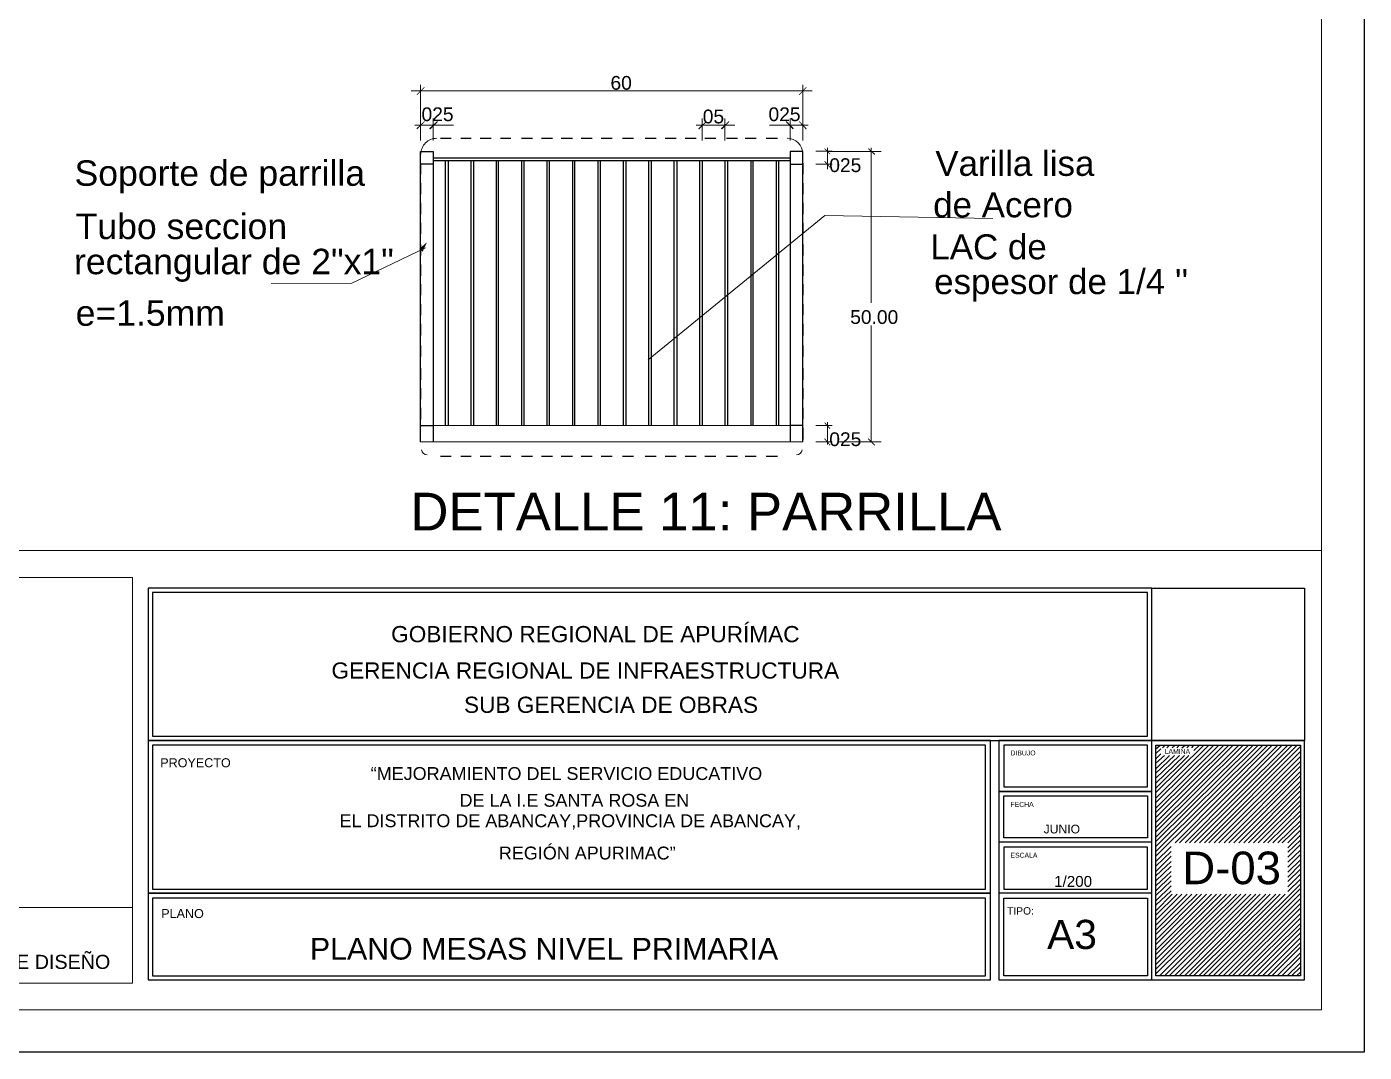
# Model space of a CAD drawing. Header units: inches. Extents: x 0.02 to 5.35, y 0.04 to 3.46.
# Drawn here: x 4.039 to 5.355, y 0.038 to 1.047 of the extents above; entities that cross this region are included whole.
import ezdxf

# ---------------------------------------------------------------- set-up
doc = ezdxf.new("R2010")
doc.units = ezdxf.units.IN
doc.header["$MEASUREMENT"] = 0
for name, color, linetype in [('PDF_PDF3_0', 7, 'Continuous'), ('PDF_PDF3_A - MEMBRETE', 7, 'Continuous'), ('PDF_PDF3_PDF5_0', 7, 'Continuous'), ('PDF_PDF3_PDF5_COTAS-01', 7, 'Continuous'), ('PDF_PDF3_PDF6_0', 7, 'Continuous'), ('PDF_PDF3_PDF6_COTAS', 7, 'Continuous'), ('PDF_PDF3_PDF8_COTAS', 7, 'Continuous'), ('PDF_Texto', 7, 'Continuous')]:
    doc.layers.add(name, color=color, linetype=linetype)
doc.layers.add('PDF_PDF3_PDF8_LINEAS COMPLEMENTARIAS', color=7, linetype='Continuous', true_color=0x7f7f7f)
doc.styles.add('PDF Arial', font='arial.ttf')

msp = doc.modelspace()

# ---------------------------------------------------------------- linework, layer by layer
msp.add_lwpolyline([(0.0247, 3.4579), (5.3546, 3.4579), (5.3546, 0.038), (0.0247, 0.038)], close=True)
at = {"layer": 'PDF_PDF3_0', "lineweight": 25}
for points in [[(4.4456, 0.9372), (4.4564, 0.9372)], [(4.4657, 0.9372), (4.476, 0.9372)], [(4.4847, 0.9372), (4.4956, 0.9372)], [(4.5048, 0.9372), (4.5151, 0.9372)], [(4.5255, 0.9372), (4.5363, 0.9372)], [(4.545, 0.9372), (4.5559, 0.9372)], [(4.5646, 0.9372), (4.5755, 0.9372)], [(4.5842, 0.9372), (4.5951, 0.9372)], [(4.6037, 0.9372), (4.6146, 0.9372)], [(4.6249, 0.9372), (4.6358, 0.9372)], [(4.6472, 0.9372), (4.6581, 0.9372)], [(4.6668, 0.9372), (4.6777, 0.9372)], [(4.6864, 0.9372), (4.6972, 0.9372)], [(4.7059, 0.9372), (4.7168, 0.9372)], [(4.7271, 0.9372), (4.738, 0.9372)], [(4.7456, 0.9372), (4.7565, 0.9372)], [(4.7663, 0.9372), (4.7772, 0.9372)], [(4.426, 0.6409), (4.426, 0.6523), (4.426, 0.9127), (4.426, 0.9018)], [(4.4385, 0.9181), (4.7897, 0.9181)], [(4.4385, 0.9154), (4.7897, 0.9154)], [(4.4385, 0.9116), (4.4385, 0.6545)], [(4.4505, 0.9154), (4.4505, 0.6545)], [(4.4532, 0.9154), (4.4532, 0.6545)], [(4.4755, 0.9154), (4.4755, 0.6545)], [(4.4782, 0.9154), (4.4782, 0.6545)], [(4.5005, 0.9154), (4.5005, 0.6545)], [(4.5026, 0.9154), (4.5026, 0.6545)], [(4.5255, 0.9154), (4.5255, 0.6545)], [(4.5276, 0.9154), (4.5276, 0.6545)], [(4.5505, 0.9154), (4.5505, 0.6545)], [(4.5527, 0.9154), (4.5527, 0.6545)], [(4.5755, 0.9154), (4.5755, 0.6545)], [(4.5777, 0.9154), (4.5777, 0.6545)], [(4.6005, 0.9154), (4.6005, 0.6545)], [(4.6027, 0.9154), (4.6027, 0.6545)], [(4.6255, 0.9154), (4.6255, 0.6545)], [(4.6282, 0.9154), (4.6282, 0.6545)], [(4.6505, 0.9154), (4.6505, 0.6545)], [(4.6532, 0.9154), (4.6532, 0.6545)], [(4.6755, 0.9154), (4.6755, 0.6545)], [(4.6782, 0.9154), (4.6782, 0.6545)], [(4.7005, 0.9154), (4.7005, 0.6545)], [(4.7032, 0.9154), (4.7032, 0.6545)], [(4.7255, 0.9154), (4.7255, 0.6545)], [(4.7282, 0.9154), (4.7282, 0.6545)], [(4.7511, 0.9154), (4.7511, 0.6545)], [(4.7532, 0.9154), (4.7532, 0.6545)], [(4.7761, 0.9154), (4.7761, 0.6545)], [(4.7782, 0.9154), (4.7782, 0.6545)], [(4.7897, 0.9116), (4.7897, 0.6545)], [(4.8022, 0.9127), (4.8022, 0.9018)], [(4.8022, 0.6545), (4.8022, 0.9116)], [(4.426, 0.8931), (4.426, 0.8823)], [(4.8022, 0.8931), (4.8022, 0.8823)], [(4.426, 0.8736), (4.426, 0.8627)], [(4.8022, 0.8736), (4.8022, 0.8627)], [(4.426, 0.854), (4.426, 0.8431)], [(4.8022, 0.854), (4.8022, 0.8431)], [(4.426, 0.8328), (4.426, 0.8219)], [(4.8022, 0.8328), (4.8022, 0.8219)], [(4.426, 0.8132), (4.426, 0.8018)], [(4.8022, 0.8132), (4.8022, 0.8018)], [(4.426, 0.7937), (4.426, 0.7828)], [(4.8022, 0.7937), (4.8022, 0.7828)], [(4.426, 0.7741), (4.426, 0.7632)], [(4.8022, 0.7741), (4.8022, 0.7632)], [(4.426, 0.7545), (4.426, 0.7431)], [(4.8022, 0.7545), (4.8022, 0.7431)], [(4.426, 0.7333), (4.426, 0.7224)], [(4.8022, 0.7333), (4.8022, 0.7224)], [(4.426, 0.711), (4.426, 0.6996)], [(4.8022, 0.711), (4.8022, 0.6996)], [(4.426, 0.6915), (4.426, 0.6806)], [(4.8022, 0.6915), (4.8022, 0.6806)], [(4.426, 0.6719), (4.426, 0.661)], [(4.8022, 0.6719), (4.8022, 0.661)], [(4.426, 0.6387), (4.426, 0.6545), (4.4385, 0.6545), (4.4385, 0.6387)], [(4.8022, 0.6387), (4.8022, 0.6545), (4.7897, 0.6545), (4.7897, 0.6387)], [(4.8022, 0.6523), (4.8022, 0.6409)], [(4.4456, 0.6246), (4.4564, 0.6246)], [(4.4657, 0.6246), (4.476, 0.6246)], [(4.4847, 0.6246), (4.4956, 0.6246)], [(4.5048, 0.6246), (4.5151, 0.6246)], [(4.5255, 0.6246), (4.5363, 0.6246)], [(4.545, 0.6246), (4.5559, 0.6246)], [(4.5646, 0.6246), (4.5755, 0.6246)], [(4.5842, 0.6246), (4.5951, 0.6246)], [(4.6037, 0.6246), (4.6146, 0.6246)], [(4.6249, 0.6246), (4.6358, 0.6246)], [(4.6472, 0.6246), (4.6581, 0.6246)], [(4.6668, 0.6246), (4.6777, 0.6246)], [(4.6864, 0.6246), (4.6972, 0.6246)], [(4.7059, 0.6246), (4.7168, 0.6246)], [(4.7271, 0.6246), (4.738, 0.6246)], [(4.7456, 0.6246), (4.7565, 0.6246)], [(4.7663, 0.6246), (4.7772, 0.6246)]]:
    msp.add_lwpolyline(points, dxfattribs=at)
for points in [[(4.426, 0.9116), (4.426, 0.9241), (4.4385, 0.9241), (4.4385, 0.9116)], [(4.8022, 0.9116), (4.8022, 0.9241), (4.7897, 0.9241), (4.7897, 0.9116)]]:
    msp.add_lwpolyline(points, close=True, dxfattribs=at)
at = {"layer": 'PDF_PDF3_A - MEMBRETE', "lineweight": 25}
for points in [[(4.158, 0.3446), (5.1457, 0.3446), (5.1457, 0.4947), (4.158, 0.4947)], [(4.1623, 0.349), (5.1414, 0.349), (5.1414, 0.4903), (4.1623, 0.4903)], [(5.2958, 0.3446), (5.1457, 0.3446), (5.1457, 0.4947), (5.2958, 0.4947)], [(4.158, 0.1946), (4.987, 0.1946), (4.987, 0.3446), (4.158, 0.3446)], [(4.1623, 0.1984), (4.9821, 0.1984), (4.9821, 0.3403), (4.1623, 0.3403)], [(5.1414, 0.3403), (5, 0.3403), (5, 0.299), (5.1414, 0.299)], [(5.1495, 0.3403), (5.2919, 0.3403), (5.2919, 0.1131), (5.1495, 0.1131)], [(5, 0.2903), (5.1414, 0.2903), (5.1414, 0.249), (5, 0.249)], [(5.1414, 0.2397), (5, 0.2397), (5, 0.1984), (5.1414, 0.1984)], [(4.158, 0.1093), (4.987, 0.1093), (4.987, 0.1946), (4.158, 0.1946)], [(4.1623, 0.1131), (4.9821, 0.1131), (4.9821, 0.1897), (4.1623, 0.1897)], [(5, 0.1897), (5.1414, 0.1897), (5.1414, 0.1131), (5, 0.1131)]]:
    msp.add_lwpolyline(points, close=True, dxfattribs=at)
for points in [[(5.1457, 0.349), (5.1457, 0.4903)], [(5.1457, 0.1093), (5.1457, 0.3446), (5.2958, 0.3446), (4.9951, 0.3446), (4.9951, 0.1093), (5.2958, 0.1093), (5.2958, 0.3446)], [(5.1495, 0.3365), (5.1539, 0.3403)], [(5.1495, 0.2935), (5.1968, 0.3403)], [(5.1495, 0.2881), (5.2017, 0.3403)], [(5.1495, 0.2838), (5.2066, 0.3403)], [(5.1495, 0.2783), (5.2115, 0.3403)], [(5.1495, 0.274), (5.2164, 0.3403)], [(5.1495, 0.2691), (5.2213, 0.3403)], [(5.1495, 0.2642), (5.2256, 0.3403)], [(5.1495, 0.2593), (5.2311, 0.3403)], [(5.1495, 0.2549), (5.2354, 0.3403)], [(5.1495, 0.2495), (5.2408, 0.3403)], [(5.1495, 0.2452), (5.2452, 0.3403)], [(5.1495, 0.2403), (5.2501, 0.3403)], [(5.1495, 0.2354), (5.255, 0.3403)], [(5.1495, 0.231), (5.2599, 0.3403)], [(5.1495, 0.3321), (5.1544, 0.3365)], [(5.1495, 0.3267), (5.1544, 0.3316)], [(5.1495, 0.3224), (5.1582, 0.33)], [(5.1495, 0.3169), (5.1631, 0.33)], [(5.1495, 0.3126), (5.168, 0.33)], [(5.1495, 0.3077), (5.1729, 0.33)], [(5.1495, 0.3028), (5.1778, 0.33)], [(5.1495, 0.2979), (5.1821, 0.33)], [(5.156, 0.3376), (5.1588, 0.3403)], [(5.1604, 0.3376), (5.1631, 0.3403)], [(5.1658, 0.3376), (5.1685, 0.3403)], [(5.1685, 0.2441), (5.2642, 0.3403)], [(5.1702, 0.3376), (5.1729, 0.3403)], [(5.1729, 0.2441), (5.2697, 0.3403)], [(5.1751, 0.3376), (5.1783, 0.3403)], [(5.1783, 0.2441), (5.274, 0.3403)], [(5.18, 0.3376), (5.1827, 0.3403)], [(5.1827, 0.2441), (5.2794, 0.3403)], [(5.1849, 0.3376), (5.187, 0.3403)], [(5.187, 0.3349), (5.1925, 0.3403)], [(5.1876, 0.2441), (5.2838, 0.3403)], [(5.1925, 0.2441), (5.2887, 0.3403)], [(5.1974, 0.2441), (5.2919, 0.3387)], [(5.2017, 0.2441), (5.2919, 0.3338)], [(5.2071, 0.2441), (5.2919, 0.3289)], [(5.2115, 0.2441), (5.2919, 0.324)], [(5.2169, 0.2441), (5.2919, 0.3196)], [(5.2213, 0.2441), (5.2919, 0.3142)], [(5.2262, 0.2441), (5.2919, 0.3099)], [(5.2311, 0.2441), (5.2919, 0.3044)], [(4.9951, 0.2946), (5.1457, 0.2946), (4.9951, 0.2946)], [(5.236, 0.2441), (5.2919, 0.3001)], [(5.2408, 0.2441), (5.2919, 0.2952)], [(5.2457, 0.2441), (5.2919, 0.2903)], [(5.2501, 0.2441), (5.2919, 0.2854)], [(5.2555, 0.2441), (5.2919, 0.281)], [(5.2599, 0.2441), (5.2919, 0.2756)], [(5.2648, 0.2441), (5.2919, 0.2713)], [(5.2697, 0.2441), (5.2919, 0.2658)], [(5.274, 0.2441), (5.2919, 0.2615)], [(5.2794, 0.2441), (5.2919, 0.2566)], [(5.2794, 0.2392), (5.2919, 0.2517)], [(5.1457, 0.2446), (4.9951, 0.2446)], [(5.1495, 0.2256), (5.1647, 0.2403)], [(5.2794, 0.2348), (5.2919, 0.2468)], [(5.2794, 0.2299), (5.2919, 0.2424)], [(5.2794, 0.2251), (5.2919, 0.237)], [(5.1495, 0.2212), (5.1647, 0.2354)], [(5.1495, 0.2158), (5.1647, 0.231)], [(5.1495, 0.2115), (5.1647, 0.2256)], [(5.2794, 0.2202), (5.2919, 0.2327)], [(5.2794, 0.2153), (5.2919, 0.2272)], [(5.1495, 0.2066), (5.1647, 0.2212)], [(5.1495, 0.2017), (5.1647, 0.2158)], [(5.1495, 0.1968), (5.1647, 0.2115)], [(5.2794, 0.2104), (5.2919, 0.2229)], [(5.2794, 0.206), (5.2919, 0.218)], [(5.2794, 0.2006), (5.2919, 0.2131)], [(5.1495, 0.1924), (5.1647, 0.2066)], [(5.1495, 0.187), (5.1647, 0.2017)], [(5.2012, 0.1131), (5.2919, 0.2033)], [(5.2061, 0.1131), (5.2919, 0.199)], [(5.2794, 0.1962), (5.2919, 0.2082)], [(5.1457, 0.1946), (4.9951, 0.1946)], [(5.1495, 0.1826), (5.1647, 0.1968)], [(5.1495, 0.1772), (5.1658, 0.1935)], [(5.1495, 0.1729), (5.1707, 0.1935)], [(5.1495, 0.168), (5.1751, 0.1935)], [(5.1495, 0.1631), (5.1805, 0.1935)], [(5.1495, 0.1582), (5.1849, 0.1935)], [(5.1495, 0.1538), (5.1903, 0.1935)], [(5.1495, 0.1484), (5.1946, 0.1935)], [(5.1495, 0.1441), (5.1995, 0.1935)], [(5.1495, 0.1386), (5.2044, 0.1935)], [(5.1495, 0.1343), (5.2093, 0.1935)], [(5.1495, 0.1294), (5.2137, 0.1935)], [(5.1495, 0.1245), (5.2191, 0.1935)], [(5.1495, 0.1196), (5.2235, 0.1935)], [(5.1495, 0.1152), (5.2289, 0.1935)], [(5.1533, 0.1131), (5.2332, 0.1935)], [(5.1582, 0.1131), (5.2381, 0.1935)], [(5.1626, 0.1131), (5.243, 0.1935)], [(5.168, 0.1131), (5.2479, 0.1935)], [(5.1724, 0.1131), (5.2523, 0.1935)], [(5.1778, 0.1131), (5.2577, 0.1935)], [(5.1821, 0.1131), (5.262, 0.1935)], [(5.1865, 0.1131), (5.2675, 0.1935)], [(5.1919, 0.1131), (5.2718, 0.1935)], [(5.1963, 0.1131), (5.2767, 0.1935)], [(5.2109, 0.1131), (5.2919, 0.1941)], [(5.2158, 0.1131), (5.2919, 0.1892)], [(5.2207, 0.1131), (5.2919, 0.1843)], [(5.2251, 0.1131), (5.2919, 0.1799)], [(5.2305, 0.1131), (5.2919, 0.1745)], [(5.2349, 0.1131), (5.2919, 0.1701)], [(5.2398, 0.1131), (5.2919, 0.1647)], [(5.2447, 0.1131), (5.2919, 0.1604)], [(5.2495, 0.1131), (5.2919, 0.1555)], [(5.2544, 0.1131), (5.2919, 0.1506)], [(5.2593, 0.1131), (5.2919, 0.1457)], [(5.2637, 0.1131), (5.2919, 0.1413)], [(5.2691, 0.1131), (5.2919, 0.1359)], [(5.2735, 0.1131), (5.2919, 0.1316)], [(5.2789, 0.1131), (5.2919, 0.1261)], [(5.2832, 0.1131), (5.2919, 0.1218)], [(5.2881, 0.1131), (5.2919, 0.1169)]]:
    msp.add_lwpolyline(points, dxfattribs=at)
at = {"layer": 'PDF_PDF3_PDF5_0', "lineweight": 13}
msp.add_lwpolyline([(4.65, 0.7192), (4.8239, 0.8611)], dxfattribs=at)
at = {"layer": 'PDF_PDF3_PDF5_COTAS-01', "lineweight": 13}
msp.add_lwpolyline([(4.8239, 0.8611), (4.9892, 0.8583)], dxfattribs=at)
at = {"layer": 'PDF_PDF3_PDF6_0', "lineweight": 5}
msp.add_lwpolyline([(4.442, 0.9372, 0.414214), (4.4265, 0.9217, -0.414214)], format="xyb", close=True, dxfattribs=at)
at = {"layer": 'PDF_PDF3_PDF6_0', "lineweight": 13}
for points in [[(4.8152, 0.9247), (4.831, 0.9247)], [(4.8266, 0.9279), (4.8266, 0.9067)], [(4.8272, 0.9241), (4.8794, 0.9241)], [(4.8696, 0.9279), (4.8696, 0.7752)], [(4.8152, 0.9116), (4.831, 0.9116)], [(4.2792, 0.7942), (4.3586, 0.7947), (4.4309, 0.8295)], [(4.8696, 0.6387), (4.8696, 0.7529)], [(4.7897, 0.6545), (4.4385, 0.6545)], [(4.8152, 0.6545), (4.831, 0.6545)], [(4.8266, 0.6578), (4.8266, 0.636)], [(4.8022, 0.6387), (4.426, 0.6387)], [(4.8152, 0.6387), (4.831, 0.6387)], [(4.8364, 0.6387), (4.8794, 0.6387)]]:
    msp.add_lwpolyline(points, dxfattribs=at)
at = {"layer": 'PDF_PDF3_PDF6_0', "lineweight": 5}
for centre, radius, start, end in [((4.7867, 0.9217), 0.0155, 360, 90), ((4.4328, 0.6314), 0.00571, 185.7673, 269.9999), ((4.7959, 0.6314), 0.00571, 270, 354.2322)]:
    msp.add_arc(centre, radius, start, end, dxfattribs=at)
at = {"layer": 'PDF_PDF3_PDF6_0', "transparency": 33554559}
for points in [[(4.8293, 0.9219), (4.8234, 0.9268), (4.8239, 0.9274)], [(4.8288, 0.9214), (4.8293, 0.9219), (4.8234, 0.9268)], [(4.8734, 0.9219), (4.8663, 0.9268), (4.8669, 0.9274)], [(4.8728, 0.9209), (4.8734, 0.9219), (4.8663, 0.9268)], [(4.8239, 0.9149), (4.8234, 0.9143), (4.8293, 0.9089)], [(4.8234, 0.9143), (4.8293, 0.9089), (4.8288, 0.9084)], [(4.4249, 0.8284), (4.4325, 0.835), (4.4282, 0.8257)], [(4.8293, 0.6518), (4.8234, 0.6572), (4.8239, 0.6578)], [(4.8288, 0.6512), (4.8293, 0.6518), (4.8234, 0.6572)], [(4.8239, 0.642), (4.8234, 0.6414), (4.8293, 0.6355)], [(4.8234, 0.6414), (4.8293, 0.6355), (4.8288, 0.6349)], [(4.8669, 0.642), (4.8663, 0.6414), (4.8734, 0.6355)], [(4.8663, 0.6414), (4.8734, 0.6355), (4.8728, 0.6349)]]:
    msp.add_solid(points, dxfattribs=at)
at = {"layer": 'PDF_PDF3_PDF6_COTAS', "lineweight": 13}
for points in [[(4.426, 0.9459), (4.426, 0.9899)], [(4.8022, 0.9437), (4.8022, 0.9899)], [(4.8114, 0.9839), (4.4168, 0.9839)], [(4.4586, 0.9502), (4.4206, 0.9502)], [(4.426, 0.935), (4.426, 0.9567)], [(4.4385, 0.935), (4.4385, 0.9567)], [(4.7353, 0.9502), (4.6972, 0.9502)], [(4.7032, 0.935), (4.7032, 0.9567)], [(4.7255, 0.935), (4.7255, 0.9567)], [(4.7695, 0.9502), (4.8076, 0.9502)], [(4.7897, 0.935), (4.7897, 0.9567)], [(4.8022, 0.935), (4.8022, 0.9567)]]:
    msp.add_lwpolyline(points, dxfattribs=at)
at = {"layer": 'PDF_PDF3_PDF6_COTAS', "transparency": 33554559}
for points in [[(4.4298, 0.9877), (4.4227, 0.9796), (4.4222, 0.9801)], [(4.4303, 0.9872), (4.4298, 0.9877), (4.4227, 0.9796)], [(4.7984, 0.9801), (4.7989, 0.9796), (4.8054, 0.9877)], [(4.7989, 0.9796), (4.8054, 0.9877), (4.806, 0.9872)], [(4.4298, 0.954), (4.4227, 0.9459), (4.4222, 0.947)], [(4.4303, 0.9535), (4.4298, 0.954), (4.4227, 0.9459)], [(4.4347, 0.947), (4.4358, 0.9459), (4.4423, 0.954)], [(4.4358, 0.9459), (4.4423, 0.954), (4.4434, 0.9535)], [(4.707, 0.954), (4.7, 0.9459), (4.6994, 0.947)], [(4.7076, 0.9535), (4.707, 0.954), (4.7, 0.9459)], [(4.7217, 0.947), (4.7228, 0.9459), (4.7293, 0.954)], [(4.7228, 0.9459), (4.7293, 0.954), (4.7299, 0.9535)], [(4.7924, 0.9459), (4.7864, 0.954), (4.7853, 0.9535)], [(4.7935, 0.947), (4.7924, 0.9459), (4.7864, 0.954)], [(4.7984, 0.9535), (4.7989, 0.954), (4.8054, 0.9459)], [(4.7989, 0.954), (4.8054, 0.9459), (4.806, 0.947)]]:
    msp.add_solid(points, dxfattribs=at)
at = {"layer": 'PDF_PDF3_PDF8_COTAS', "lineweight": 5}
for points in [[(0.0669, 3.4171), (5.3126, 3.4171), (5.3126, 0.0799), (0.0669, 0.0799)], [(2.9893, 0.5316), (5.3126, 0.5316), (5.3126, 0.0799), (2.9893, 0.0799)], [(2.9893, 0.5316), (5.3126, 0.5316), (5.3126, 0.0799), (2.9893, 0.0799)]]:
    msp.add_lwpolyline(points, close=True, dxfattribs=at)
at = {"layer": 'PDF_PDF3_PDF8_LINEAS COMPLEMENTARIAS', "lineweight": 5}
for points in [[(3.2986, 0.106), (3.017, 0.106), (4.1428, 0.106), (4.1428, 0.505), (3.017, 0.505), (3.017, 0.106), (3.017, 0.3729)], [(4.1428, 0.106), (3.8612, 0.106), (3.8612, 0.505)], [(3.017, 0.1805), (3.2986, 0.1805), (3.5801, 0.1805), (3.8612, 0.1805), (4.1428, 0.1805)]]:
    msp.add_lwpolyline(points, dxfattribs=at)

# ---------------------------------------------------------------- texts
at = {"layer": 'PDF_Texto', "attachment_point": 7, "style": 'PDF Arial'}
for s, insert, char_height in [('60', (4.613, 0.9848), 0.01352), ('025', (4.4271, 0.9539), 0.01352), ('05', (4.7038, 0.9517), 0.01352), ('025', (4.7685, 0.9539), 0.01352), ('Varilla lisa', (4.9326, 0.8999), 0.024593), ('Soporte de parrilla', (4.0857, 0.8829), 0.025046), ('025', (4.8283, 0.9038), 0.01352), ('de Acero', (4.9305, 0.8591), 0.02459), ('Tubo seccion', (4.0868, 0.8377), 0.025046), ('LAC de', (4.9277, 0.8178), 0.02459), ('rectangular de 2"x1"', (4.0852, 0.7959), 0.025046), ("espesor de 1/4 ''", (4.9315, 0.7765), 0.024593), ('e=1.5mm', (4.0868, 0.7524), 0.02505), ('50.00', (4.8489, 0.7544), 0.01352), ('025', (4.8283, 0.6342), 0.01352), ('DETALLE 11: PARRILLA', (4.4162, 0.5514), 0.037082), ('GOBIERNO REGIONAL DE APURÍMAC', (4.3972, 0.4412), 0.01593), ('GERENCIA REGIONAL DE INFRAESTRUCTURA', (4.3385, 0.4054), 0.01593), ('SUB GERENCIA DE OBRAS', (4.4689, 0.3717), 0.01593), ('DIBUJO', (5.0066, 0.33), 0.00481), ('LAMINA', (5.1583, 0.3316), 0.00481), ('PROYECTO', (4.17, 0.3183), 0.00885), ('“MEJORAMIENTO DEL SERVICIO EDUCATIVO', (4.3771, 0.3057), 0.012661), ('FECHA', (5.0066, 0.2794), 0.00481), ('EL DISTRITO DE ABANCAY,PROVINCIA DE ABANCAY,', (4.3464, 0.2571), 0.012661), ('JUNIO', (5.0392, 0.2532), 0.00855), ('REGIÓN APURIMAC”', (4.5032, 0.2275), 0.012661), ('ESCALA', (5.0066, 0.2294), 0.00481), ('D-03', (5.1756, 0.2029), 0.03208), ('1/200', (5.0495, 0.2006), 0.01069), ('PLANO', (4.171, 0.1699), 0.00885), ('TIPO:', (5.0033, 0.1734), 0.00721), ('A3', (5.0426, 0.1392), 0.02868), ('PLANO MESAS NIVEL PRIMARIA', (4.3173, 0.1289), 0.021349), ('ESPECIALISTA DE DISEÑO', (3.871, 0.1198), 0.013874)]:
    msp.add_mtext(s, dxfattribs=dict(at, insert=insert, char_height=char_height))
at = {"layer": 'PDF_Texto', "insert": (4.4645, 0.2794), "char_height": 0.012661, "width": 0.267447, "attachment_point": 7, "style": 'PDF Arial'}
msp.add_mtext('DE LA I.E SANTA ROSA EN', dxfattribs=at)

doc.saveas('drawing.dxf')
